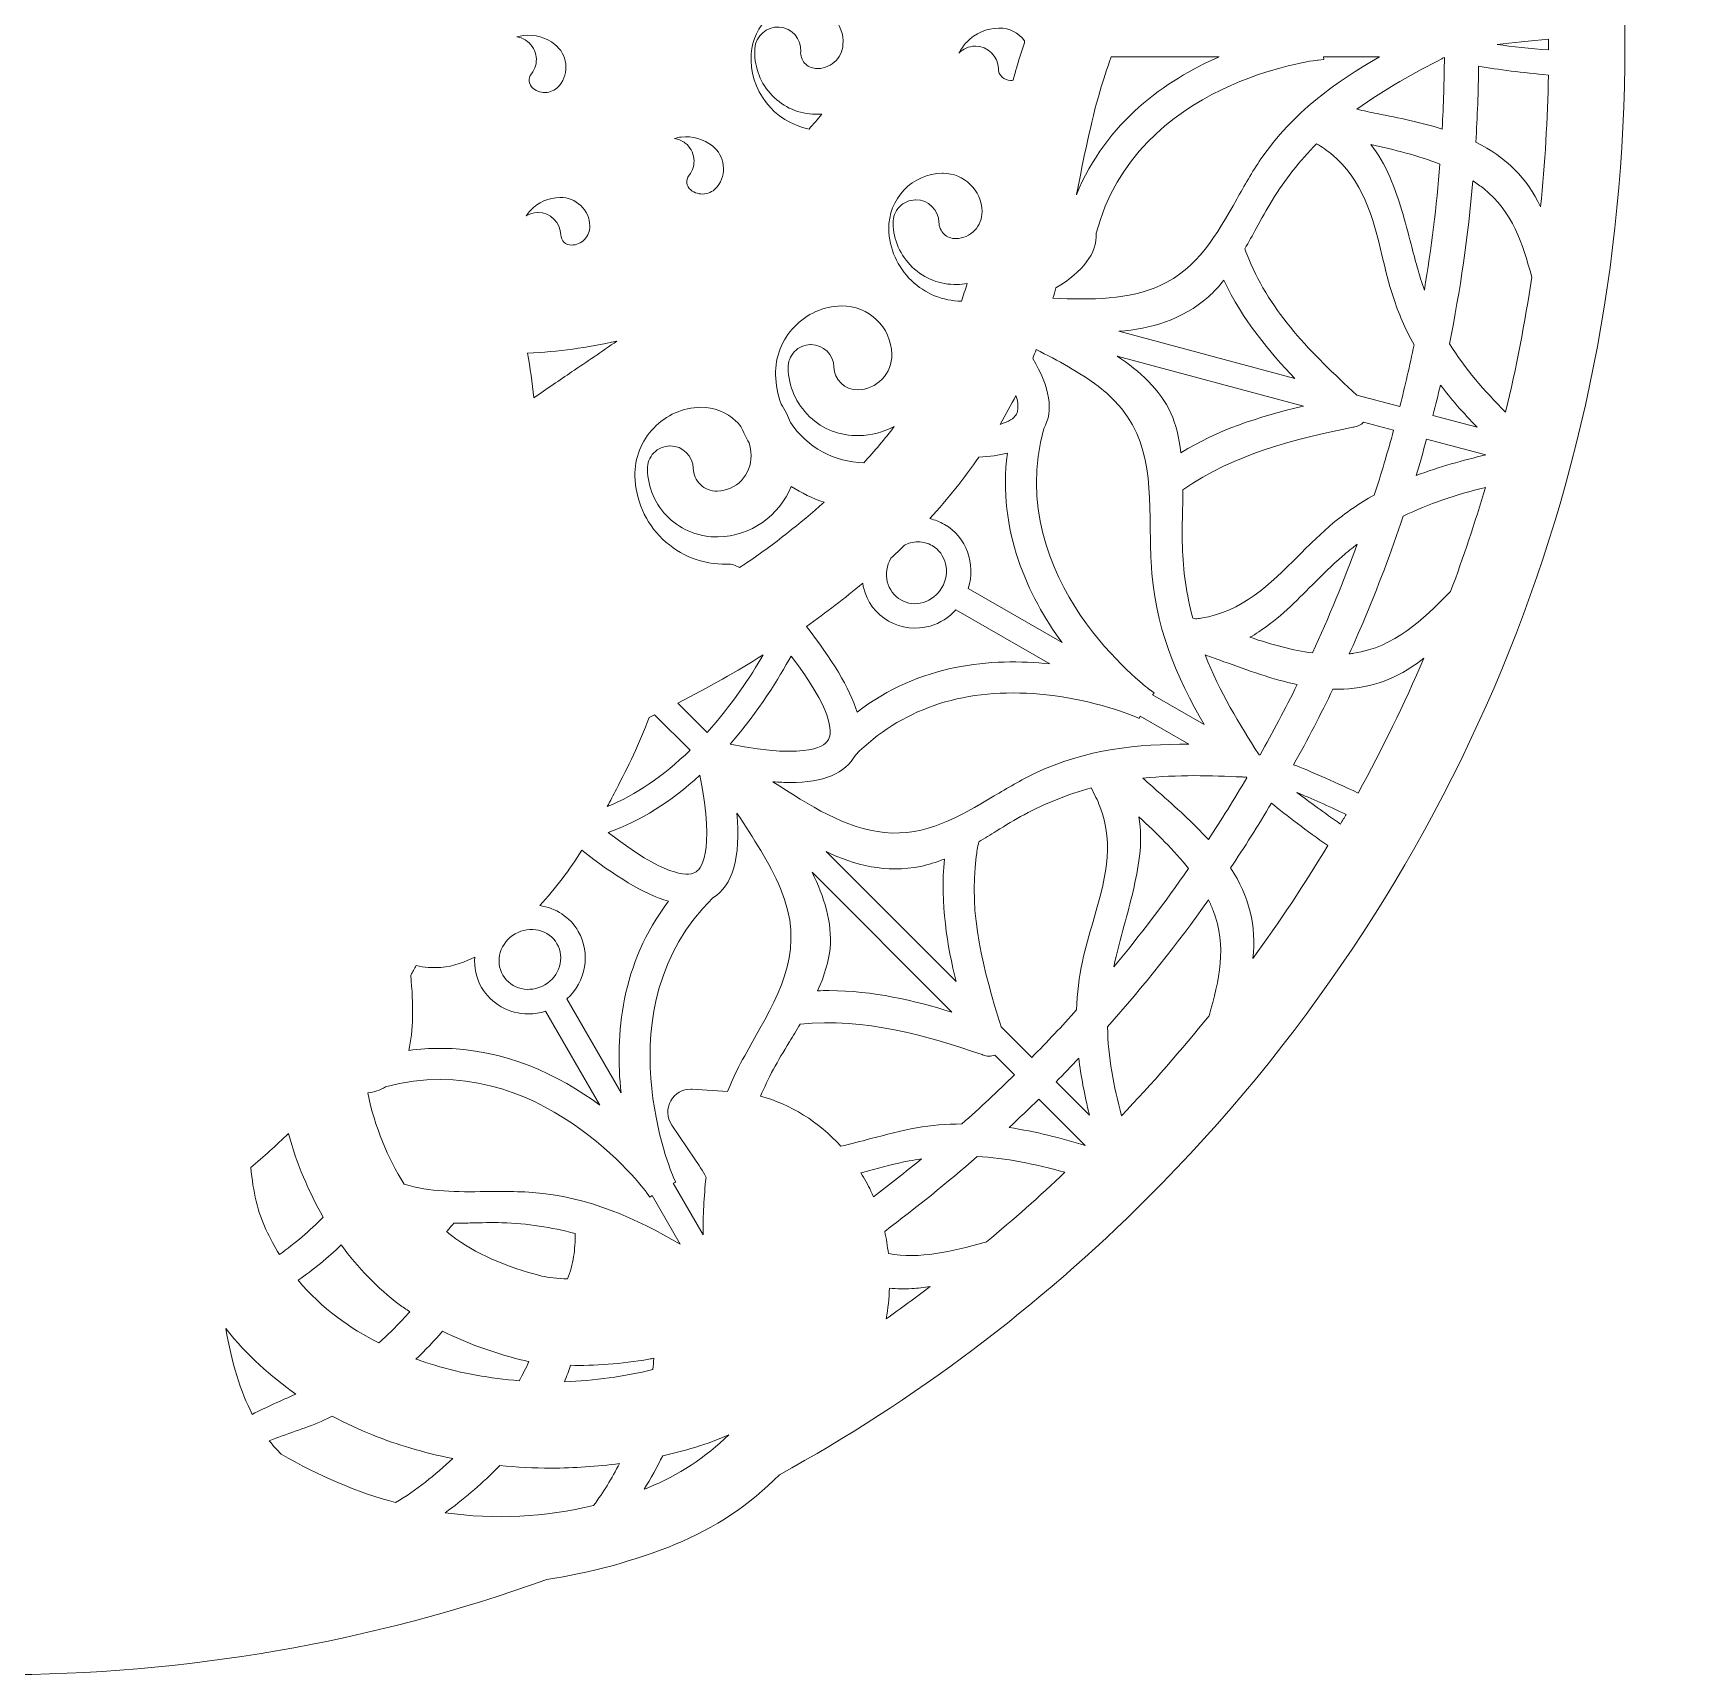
# Model space of a CAD drawing. Header units: millimetres. Extents: x 19 to 1318, y -340 to -7.
# Drawn here: x 1172.5 to 1317.9, y -339.6 to -196.4 of the extents above; entities that cross this region are included whole.
import ezdxf

# ---------------------------------------------------------------- set-up
doc = ezdxf.new("R2010")
doc.units = ezdxf.units.MM
doc.header["$MEASUREMENT"] = 0
doc.layers.add('Layer 1', color=7, linetype='Continuous')

msp = doc.modelspace()

# ---------------------------------------------------------------- linework, layer by layer
at = {"layer": 'Layer 1', "lineweight": 0}
for points, knots in [([(1299.03, -114.94), (1298.65, -114.82), (1298.27, -114.71), (1297.9, -114.6), (1298.4, -114.18), (1298.88, -113.72), (1299.32, -113.23), (1303.83, -108.23), (1303.83, -100.93), (1303.45, -98.53), (1301.95, -89.14), (1297.19, -81.71), (1289.31, -76.44), (1281.82, -71.45), (1273.01, -69.49), (1266.93, -68.71), (1260.98, -67.96), (1253.1, -67.22), (1244.71, -68.08), (1245.27, -66.35), (1246.21, -64.66), (1247.12, -63.01), (1247.7, -61.96), (1248.31, -60.86), (1248.84, -59.73), (1250.38, -56.41), (1251.39, -52.96), (1251.84, -49.47), (1252.86, -41.58), (1250.69, -34.34), (1245.88, -29.59), (1241.45, -25.22), (1234.81, -22.91), (1228.55, -23.59), (1225.95, -23.87), (1219.47, -25.59), (1215.44, -35.51), (1215.44, -35.51), (1214.94, -36.76), (1214.94, -36.76), (1214.94, -36.76), (1214.87, -37.01), (1214.87, -37.01), (1211.16, -33.66), (1206.98, -31.31), (1202.75, -30.22), (1197.54, -28.87), (1183.69, -25.28), (1174.92, -37.03), (1172.57, -40.17), (1171.67, -45.29), (1172.87, -48.7), (1173.58, -50.72), (1174.94, -52.1), (1176.79, -52.68), (1176.79, -52.68), (1177.44, -52.86), (1177.44, -52.86), (1177.44, -52.86), (1179.79, -53.49), (1179.79, -53.49), (1179.79, -53.49), (1179.25, -50.71), (1179.25, -50.71), (1178.94, -49.12), (1179.47, -47.44), (1180.74, -45.99), (1182.31, -44.18), (1184.67, -43.12), (1186.91, -43.22), (1191.01, -43.4), (1195, -46.51), (1197.07, -51.14), (1197.99, -53.2), (1198.61, -55.59), (1198.94, -58.43), (1189.26, -56.38), (1179.29, -55.35), (1169.31, -55.35), (1131.35, -55.35), (1095.66, -70.13), (1068.81, -96.98), (1041.97, -123.82), (1027.19, -159.51), (1027.19, -197.48), (1027.19, -235.44), (1041.97, -271.13), (1068.81, -297.98), (1075.92, -305.08), (1084.2, -311.87), (1092.15, -317.09), (1095.3, -321.64), (1100.14, -325.41), (1105.77, -327.71), (1110.1, -329.48), (1114.72, -330.47), (1119.49, -330.65), (1135.4, -336.59), (1152.16, -339.61), (1169.31, -339.61), (1185.81, -339.61), (1201.98, -336.81), (1217.36, -331.3), (1221.08, -330.75), (1225.06, -329.66), (1228.57, -328.23), (1232, -326.83), (1235.05, -324.79), (1237.65, -322.16), (1249.42, -315.69), (1260.24, -307.55), (1269.81, -297.98), (1296.66, -271.13), (1311.44, -235.44), (1311.44, -197.48), (1311.44, -181.71), (1308.9, -166.26), (1303.88, -151.54), (1303.85, -151.42), (1303.82, -151.3), (1303.79, -151.18), (1306.19, -151.53), (1308.54, -151.08), (1310.48, -149.89), (1313.89, -147.8), (1316.27, -143.84), (1316.84, -139.32), (1317.88, -131.02), (1315.64, -120.05), (1299.03, -114.94)], [0, 0, 0, 0, 1, 1, 1, 2, 2, 2, 3, 3, 3, 4, 4, 4, 5, 5, 5, 6, 6, 6, 7, 7, 7, 8, 8, 8, 9, 9, 9, 10, 10, 10, 11, 11, 11, 12, 12, 12, 13, 13, 13, 14, 14, 14, 15, 15, 15, 16, 16, 16, 17, 17, 17, 18, 18, 18, 19, 19, 19, 20, 20, 20, 21, 21, 21, 22, 22, 22, 23, 23, 23, 24, 24, 24, 25, 25, 25, 26, 26, 26, 27, 27, 27, 28, 28, 28, 29, 29, 29, 30, 30, 30, 31, 31, 31, 32, 32, 32, 33, 33, 33, 34, 34, 34, 35, 35, 35, 36, 36, 36, 37, 37, 37, 38, 38, 38, 39, 39, 39, 40, 40, 40, 41, 41, 41, 42, 42, 42, 43, 43, 43, 43]), ([(1236.75, -194.98), (1237.61, -194.23), (1238.68, -193.83), (1239.8, -193.83), (1239.9, -193.83), (1240.01, -193.83), (1240.11, -193.84), (1240.99, -193.89), (1241.8, -194.29), (1242.38, -194.96), (1242.96, -195.62), (1243.25, -196.47), (1243.2, -197.35), (1243.16, -197.95), (1242.89, -198.5), (1242.44, -198.89), (1241.98, -199.29), (1241.41, -199.49), (1240.81, -199.45), (1240.44, -199.42), (1240.1, -199.25), (1239.85, -198.97), (1239.6, -198.69), (1239.48, -198.33), (1239.51, -197.96), (1239.58, -196.86), (1238.74, -195.91), (1237.64, -195.84), (1236.54, -195.76), (1235.59, -196.61), (1235.51, -197.7), (1235.42, -199.14), (1235.89, -200.53), (1236.84, -201.61), (1237.8, -202.7), (1239.11, -203.34), (1240.55, -203.44), (1240.82, -203.45), (1241.09, -203.45), (1241.35, -203.44), (1240.99, -203.88), (1240.61, -204.31), (1240.24, -204.73), (1237.17, -204.12), (1234.98, -201.33), (1235.19, -198.16), (1235.27, -196.93), (1235.82, -195.8), (1236.75, -194.98)], [0, 0, 0, 0, 1, 1, 1, 2, 2, 2, 3, 3, 3, 4, 4, 4, 5, 5, 5, 6, 6, 6, 7, 7, 7, 8, 8, 8, 9, 9, 9, 10, 10, 10, 11, 11, 11, 12, 12, 12, 13, 13, 13, 14, 14, 14, 15, 15, 15, 16, 16, 16, 16]), ([(1258.38, -199.3), (1258.27, -199.66), (1258.17, -200.04), (1258.05, -200.47), (1257.98, -200.48), (1257.91, -200.49), (1257.83, -200.49), (1257.55, -200.49), (1257.29, -200.39), (1257.08, -200.2), (1256.88, -200), (1256.76, -199.74), (1256.76, -199.46), (1256.74, -198.38), (1255.84, -197.5), (1254.76, -197.5), (1254.75, -197.5), (1254.72, -197.5), (1254.72, -197.5), (1254.18, -197.51), (1253.69, -197.73), (1253.32, -198.11), (1253.49, -197.76), (1253.73, -197.43), (1254.01, -197.14), (1254.74, -196.38), (1255.73, -195.94), (1256.79, -195.92), (1256.79, -195.92), (1256.84, -195.92), (1256.84, -195.92), (1257.72, -195.92), (1258.52, -196.33), (1259.04, -197.02), (1259.04, -197.09), (1259.04, -197.15), (1259.03, -197.22), (1258.79, -197.91), (1258.57, -198.61), (1258.38, -199.3)], [0, 0, 0, 0, 1, 1, 1, 2, 2, 2, 3, 3, 3, 4, 4, 4, 5, 5, 5, 6, 6, 6, 7, 7, 7, 8, 8, 8, 9, 9, 9, 10, 10, 10, 11, 11, 11, 12, 12, 12, 13, 13, 13, 13]), ([(1218.46, -200.92), (1218.19, -201.26), (1217.8, -201.48), (1217.37, -201.53), (1216.93, -201.58), (1216.51, -201.46), (1216.16, -201.19), (1215.77, -200.88), (1215.7, -200.3), (1216.01, -199.91), (1216.34, -199.49), (1216.49, -198.97), (1216.43, -198.44), (1216.37, -197.91), (1216.1, -197.43), (1215.68, -197.1), (1215.41, -196.88), (1215.08, -196.74), (1214.74, -196.69), (1214.93, -196.64), (1215.13, -196.6), (1215.33, -196.57), (1216.31, -196.46), (1217.27, -196.73), (1218.05, -197.34), (1218.58, -197.76), (1218.92, -198.37), (1219, -199.04), (1219.07, -199.72), (1218.89, -200.39), (1218.46, -200.92)], [0, 0, 0, 0, 1, 1, 1, 2, 2, 2, 3, 3, 3, 4, 4, 4, 5, 5, 5, 6, 6, 6, 7, 7, 7, 8, 8, 8, 9, 9, 9, 10, 10, 10, 10]), ([(1304.79, -197.48), (1304.79, -197.6), (1304.79, -197.72), (1304.79, -197.83), (1303.15, -197.69), (1301.6, -197.53), (1300.31, -197.36), (1301.6, -197.2), (1303.15, -197.04), (1304.79, -196.89), (1304.79, -197.09), (1304.79, -197.28), (1304.79, -197.48)], [0, 0, 0, 0, 1, 1, 1, 2, 2, 2, 3, 3, 3, 4, 4, 4, 4]), ([(1270.88, -218.39), (1268.18, -219.62), (1264.86, -219.65), (1261.53, -219.49), (1261.61, -219.19), (1261.69, -218.9), (1261.77, -218.6), (1264.2, -217.15), (1265.35, -215.59), (1265.31, -213.82), (1268.78, -200.59), (1284.5, -198.73), (1284.66, -198.71), (1284.66, -198.71), (1285.16, -198.66), (1285.16, -198.66), (1285.16, -198.66), (1285.13, -198.43), (1285.13, -198.43), (1285.13, -198.43), (1290.04, -198.43), (1290.04, -198.43), (1286.22, -200.61), (1282.46, -203.28), (1279.68, -207.34), (1278.91, -208.47), (1278.23, -209.68), (1277.57, -210.85), (1275.82, -213.96), (1274.17, -216.9), (1270.88, -218.39)], [0, 0, 0, 0, 1, 1, 1, 2, 2, 2, 3, 3, 3, 4, 4, 4, 5, 5, 5, 6, 6, 6, 7, 7, 7, 8, 8, 8, 9, 9, 9, 10, 10, 10, 10]), ([(1263.61, -210.3), (1264.2, -207.33), (1264.81, -204.25), (1265.64, -201.37), (1265.89, -200.5), (1266.22, -199.5), (1266.62, -198.43), (1266.62, -198.43), (1276.02, -198.43), (1276.02, -198.43), (1271.36, -200.48), (1266.18, -204.11), (1263.57, -210.47), (1263.58, -210.41), (1263.59, -210.36), (1263.61, -210.3)], [0, 0, 0, 0, 1, 1, 1, 2, 2, 2, 3, 3, 3, 4, 4, 4, 5, 5, 5, 5]), ([(1295.46, -198.6), (1295.48, -198.59), (1295.5, -198.57), (1295.52, -198.56), (1295.58, -198.54), (1295.63, -198.51), (1295.69, -198.48), (1295.68, -200.51), (1295.61, -202.6), (1295.49, -204.73), (1293.67, -204.16), (1291.72, -203.76), (1289.82, -203.38), (1289.24, -203.26), (1288.64, -203.14), (1288.05, -203.01), (1290.47, -201.24), (1293.13, -199.8), (1295.46, -198.6)], [0, 0, 0, 0, 1, 1, 1, 2, 2, 2, 3, 3, 3, 4, 4, 4, 5, 5, 5, 6, 6, 6, 6]), ([(1304.08, -211.51), (1302.92, -209.03), (1301.06, -207.18), (1298.43, -205.88), (1298.57, -203.67), (1298.65, -201.44), (1298.68, -199.24), (1300.36, -199.56), (1302.52, -199.81), (1304.77, -200.02), (1304.7, -203.88), (1304.47, -207.71), (1304.08, -211.51)], [0, 0, 0, 0, 1, 1, 1, 2, 2, 2, 3, 3, 3, 4, 4, 4, 4]), ([(1230.19, -207.3), (1230.12, -206.77), (1229.86, -206.29), (1229.44, -205.96), (1229.16, -205.74), (1228.84, -205.6), (1228.49, -205.55), (1228.69, -205.5), (1228.89, -205.46), (1229.09, -205.43), (1230.06, -205.32), (1231.03, -205.59), (1231.8, -206.2), (1232.9, -207.07), (1233.09, -208.68), (1232.22, -209.78), (1231.95, -210.12), (1231.56, -210.34), (1231.12, -210.39), (1230.69, -210.44), (1230.26, -210.32), (1229.92, -210.05), (1229.52, -209.74), (1229.46, -209.16), (1229.77, -208.77), (1230.1, -208.35), (1230.25, -207.83), (1230.19, -207.3)], [0, 0, 0, 0, 1, 1, 1, 2, 2, 2, 3, 3, 3, 4, 4, 4, 5, 5, 5, 6, 6, 6, 7, 7, 7, 8, 8, 8, 9, 9, 9, 9]), ([(1288.04, -227.94), (1284.03, -224.25), (1280.55, -220.8), (1278.61, -216.06), (1278.5, -215.8), (1278.4, -215.53), (1278.27, -215.19), (1278.62, -214.59), (1278.95, -213.99), (1279.27, -213.4), (1279.73, -212.54), (1280.18, -211.73), (1280.65, -210.96), (1281.79, -209.12), (1283.06, -207.5), (1284.54, -206.01), (1284.99, -206.29), (1285.4, -206.57), (1285.77, -206.87), (1288.64, -209.18), (1289.43, -212.42), (1290.27, -215.85), (1290.55, -216.99), (1290.83, -218.18), (1291.21, -219.34), (1291.67, -220.79), (1292.27, -222.18), (1293.04, -223.57), (1292.67, -225.36), (1292.25, -227.17), (1291.8, -228.95), (1291.8, -228.95), (1288.04, -227.94), (1288.04, -227.94)], [0, 0, 0, 0, 1, 1, 1, 2, 2, 2, 3, 3, 3, 4, 4, 4, 5, 5, 5, 6, 6, 6, 7, 7, 7, 8, 8, 8, 9, 9, 9, 10, 10, 10, 11, 11, 11, 11]), ([(1292.78, -214.77), (1292.27, -212.83), (1291.74, -210.82), (1290.94, -208.91), (1290.49, -207.85), (1289.93, -206.91), (1289.26, -206.07), (1291.32, -206.54), (1293.4, -207.05), (1295.3, -207.8), (1295.01, -211.45), (1294.55, -215.14), (1293.94, -218.79), (1293.49, -217.46), (1293.13, -216.1), (1292.78, -214.77)], [0, 0, 0, 0, 1, 1, 1, 2, 2, 2, 3, 3, 3, 4, 4, 4, 5, 5, 5, 5]), ([(1249.25, -216.77), (1250.31, -217.79), (1251.7, -218.34), (1253.14, -218.29), (1253.44, -218.29), (1253.74, -218.26), (1254.03, -218.21), (1253.87, -218.75), (1253.71, -219.26), (1253.55, -219.75), (1251.91, -219.73), (1250.37, -219.1), (1249.19, -217.96), (1247.94, -216.77), (1247.24, -215.16), (1247.2, -213.44), (1247.18, -212.17), (1247.65, -210.97), (1248.53, -210.05), (1249.41, -209.13), (1250.59, -208.61), (1251.86, -208.59), (1251.88, -208.59), (1251.9, -208.59), (1251.93, -208.59), (1253.77, -208.59), (1255.3, -210.07), (1255.34, -211.92), (1255.35, -212.54), (1255.12, -213.13), (1254.69, -213.58), (1254.26, -214.03), (1253.68, -214.28), (1253.07, -214.29), (1252.65, -214.3), (1252.3, -214.16), (1252.02, -213.89), (1251.74, -213.62), (1251.58, -213.25), (1251.57, -212.86), (1251.55, -211.78), (1250.65, -210.91), (1249.57, -210.91), (1249.56, -210.91), (1249.54, -210.91), (1249.53, -210.91), (1249, -210.92), (1248.5, -211.14), (1248.13, -211.52), (1247.76, -211.91), (1247.56, -212.41), (1247.57, -212.95), (1247.6, -214.4), (1248.2, -215.76), (1249.25, -216.77)], [0, 0, 0, 0, 1, 1, 1, 2, 2, 2, 3, 3, 3, 4, 4, 4, 5, 5, 5, 6, 6, 6, 7, 7, 7, 8, 8, 8, 9, 9, 9, 10, 10, 10, 11, 11, 11, 12, 12, 12, 13, 13, 13, 14, 14, 14, 15, 15, 15, 16, 16, 16, 17, 17, 17, 18, 18, 18, 18]), ([(1301.03, -229.43), (1299.18, -227.58), (1297.48, -225.65), (1296.13, -223.46), (1297.07, -218.83), (1297.76, -214.05), (1298.18, -209.26), (1298.52, -209.48), (1298.83, -209.7), (1299.12, -209.93), (1301.64, -211.96), (1302.55, -214.71), (1303.31, -217.67), (1302.72, -221.64), (1301.96, -225.56), (1301.03, -229.43)], [0, 0, 0, 0, 1, 1, 1, 2, 2, 2, 3, 3, 3, 4, 4, 4, 5, 5, 5, 5]), ([(1220.32, -211.41), (1220.81, -211.88), (1221.09, -212.51), (1221.11, -213.19), (1221.12, -213.63), (1220.95, -214.04), (1220.65, -214.36), (1220.35, -214.68), (1219.94, -214.85), (1219.49, -214.86), (1219.26, -214.87), (1219.03, -214.78), (1218.85, -214.61), (1218.68, -214.44), (1218.58, -214.22), (1218.57, -213.97), (1218.55, -212.89), (1217.66, -212.01), (1216.57, -212.01), (1216.57, -212.01), (1216.54, -212.01), (1216.53, -212.01), (1216.18, -212.02), (1215.84, -212.12), (1215.54, -212.3), (1215.66, -212.14), (1215.78, -211.98), (1215.93, -211.83), (1216.61, -211.12), (1217.52, -210.72), (1218.5, -210.7), (1219.2, -210.7), (1219.83, -210.94), (1220.32, -211.41)], [0, 0, 0, 0, 1, 1, 1, 2, 2, 2, 3, 3, 3, 4, 4, 4, 5, 5, 5, 6, 6, 6, 7, 7, 7, 8, 8, 8, 9, 9, 9, 10, 10, 10, 11, 11, 11, 11]), ([(1267.29, -222.38), (1270.02, -222.17), (1272.79, -221.41), (1275.1, -219.36), (1275.56, -218.95), (1276, -218.48), (1276.44, -217.93), (1278.08, -221.39), (1280.46, -224.24), (1282.64, -226.49), (1282.64, -226.49), (1267.29, -222.38), (1267.29, -222.38)], [0, 0, 0, 0, 1, 1, 1, 2, 2, 2, 3, 3, 3, 4, 4, 4, 4]), ([(1247.46, -224.38), (1247.48, -225.19), (1247.18, -225.96), (1246.62, -226.55), (1246.05, -227.14), (1245.3, -227.47), (1244.49, -227.49), (1243.36, -227.5), (1242.43, -226.61), (1242.41, -225.5), (1242.39, -224.42), (1241.49, -223.54), (1240.41, -223.54), (1240.4, -223.54), (1240.38, -223.54), (1240.37, -223.54), (1239.84, -223.55), (1239.34, -223.77), (1238.97, -224.15), (1238.6, -224.54), (1238.4, -225.04), (1238.41, -225.58), (1238.45, -227.2), (1239.11, -228.71), (1240.29, -229.83), (1241.45, -230.94), (1242.97, -231.52), (1244.57, -231.48), (1245.67, -231.46), (1246.73, -231.19), (1247.68, -230.69), (1246.86, -231.76), (1245.97, -232.82), (1245.03, -233.85), (1242.45, -233.81), (1240.08, -232.51), (1238.63, -230.35), (1238.41, -229.77), (1238.14, -229.23), (1237.81, -228.73), (1237.5, -227.91), (1237.34, -227.05), (1237.32, -226.17), (1237.29, -224.6), (1237.87, -223.11), (1238.96, -221.98), (1240.04, -220.85), (1241.5, -220.2), (1243.07, -220.17), (1245.44, -220.14), (1247.41, -222.02), (1247.46, -224.38)], [0, 0, 0, 0, 1, 1, 1, 2, 2, 2, 3, 3, 3, 4, 4, 4, 5, 5, 5, 6, 6, 6, 7, 7, 7, 8, 8, 8, 9, 9, 9, 10, 10, 10, 11, 11, 11, 12, 12, 12, 13, 13, 13, 14, 14, 14, 15, 15, 15, 16, 16, 16, 17, 17, 17, 17]), ([(1215.68, -224.29), (1218.33, -224.17), (1220.93, -223.81), (1223.47, -223.23), (1222.15, -224.15), (1220.83, -225.05), (1219.52, -225.93), (1218.46, -226.64), (1217.35, -227.4), (1216.22, -228.19), (1216.08, -226.86), (1215.89, -225.56), (1215.68, -224.29)], [0, 0, 0, 0, 1, 1, 1, 2, 2, 2, 3, 3, 3, 4, 4, 4, 4]), ([(1269.95, -253.63), (1269.82, -253.54), (1257.13, -244.08), (1260.74, -230.87), (1261.59, -229.3), (1261.28, -227.31), (1259.76, -224.74), (1259.86, -224.48), (1259.97, -224.22), (1260.06, -223.97), (1261.96, -224.93), (1263.85, -225.95), (1265.47, -227.17), (1269.9, -230.53), (1269.96, -234.71), (1270.02, -239.55), (1270.03, -240.5), (1270.04, -241.48), (1270.09, -242.48), (1270.34, -248.07), (1272.36, -252.63), (1274.71, -256.7), (1274.71, -256.7), (1270.22, -254.11), (1270.22, -254.11), (1270.22, -254.11), (1270.35, -253.93), (1270.35, -253.93), (1270.35, -253.93), (1269.95, -253.63), (1269.95, -253.63)], [0, 0, 0, 0, 1, 1, 1, 2, 2, 2, 3, 3, 3, 4, 4, 4, 5, 5, 5, 6, 6, 6, 7, 7, 7, 8, 8, 8, 9, 9, 9, 10, 10, 10, 10]), ([(1271.82, -229.52), (1271.82, -229.52), (1271.82, -229.52), (1271.82, -229.52), (1270.88, -227.47), (1269.09, -225.85), (1267.14, -224.56), (1267.14, -224.56), (1283.4, -228.91), (1283.4, -228.91), (1279.35, -229.86), (1275.88, -231.01), (1272.7, -232.98), (1272.54, -231.62), (1272.25, -230.48), (1271.82, -229.52)], [0, 0, 0, 0, 1, 1, 1, 2, 2, 2, 3, 3, 3, 4, 4, 4, 5, 5, 5, 5]), ([(1258.29, -229.69), (1258.11, -229.96), (1257.71, -230.27), (1256.91, -230.5), (1257.4, -229.66), (1257.86, -228.82), (1258.29, -227.97), (1258.62, -229), (1258.43, -229.49), (1258.29, -229.69)], [0, 0, 0, 0, 1, 1, 1, 2, 2, 2, 3, 3, 3, 3]), ([(1295.34, -227.07), (1296.25, -228.26), (1297.3, -229.46), (1298.55, -230.76), (1298.55, -230.76), (1294.69, -229.72), (1294.69, -229.72), (1294.92, -228.83), (1295.13, -227.94), (1295.34, -227.07)], [0, 0, 0, 0, 1, 1, 1, 2, 2, 2, 3, 3, 3, 3]), ([(1225.04, -235.01), (1225.01, -233.44), (1225.59, -231.95), (1226.68, -230.82), (1227.77, -229.69), (1229.23, -229.04), (1230.79, -229.01), (1231.95, -229.01), (1233.04, -229.42), (1233.86, -230.21), (1234.01, -230.35), (1234.15, -230.5), (1234.28, -230.68), (1234.5, -231.17), (1234.74, -231.65), (1235.01, -232.1), (1235.12, -232.47), (1235.18, -232.84), (1235.18, -233.22), (1235.22, -234.9), (1233.88, -236.29), (1232.22, -236.32), (1231.66, -236.35), (1231.14, -236.13), (1230.76, -235.76), (1230.37, -235.38), (1230.15, -234.88), (1230.13, -234.33), (1230.11, -233.25), (1229.21, -232.38), (1228.13, -232.38), (1228.13, -232.38), (1228.1, -232.38), (1228.09, -232.38), (1227.56, -232.39), (1227.06, -232.61), (1226.69, -232.99), (1226.32, -233.38), (1226.12, -233.88), (1226.13, -234.42), (1226.17, -236.03), (1226.83, -237.53), (1227.99, -238.65), (1229.15, -239.76), (1230.68, -240.35), (1232.29, -240.32), (1235.16, -240.26), (1237.65, -238.48), (1238.68, -235.91), (1239.57, -236.5), (1240.54, -236.96), (1241.55, -237.29), (1239.48, -239.16), (1237.21, -240.94), (1234.78, -242.59), (1234.58, -242.73), (1234.37, -242.86), (1234.17, -243), (1233.85, -242.8), (1233.48, -242.69), (1233.09, -242.69), (1233.08, -242.69), (1233.05, -242.69), (1233.04, -242.69), (1230.96, -242.74), (1228.98, -241.97), (1227.46, -240.51), (1225.94, -239.06), (1225.09, -237.1), (1225.04, -235.01)], [0, 0, 0, 0, 1, 1, 1, 2, 2, 2, 3, 3, 3, 4, 4, 4, 5, 5, 5, 6, 6, 6, 7, 7, 7, 8, 8, 8, 9, 9, 9, 10, 10, 10, 11, 11, 11, 12, 12, 12, 13, 13, 13, 14, 14, 14, 15, 15, 15, 16, 16, 16, 17, 17, 17, 18, 18, 18, 19, 19, 19, 20, 20, 20, 21, 21, 21, 22, 22, 22, 23, 23, 23, 23]), ([(1285.93, -239.16), (1284.88, -240.04), (1283.9, -241.02), (1282.95, -241.97), (1280.42, -244.49), (1278.03, -246.87), (1274.43, -247.41), (1274.28, -247.44), (1274.12, -247.46), (1273.97, -247.47), (1273.89, -247.45), (1273.81, -247.42), (1273.73, -247.4), (1273.18, -245.34), (1272.88, -243.29), (1272.82, -241.13), (1272.79, -240.28), (1272.81, -239.35), (1272.83, -238.36), (1272.85, -237.66), (1272.86, -236.94), (1272.86, -236.22), (1277.46, -233.02), (1282.71, -231.77), (1287.7, -230.76), (1287.73, -230.76), (1287.75, -230.75), (1287.76, -230.75), (1288.09, -230.71), (1288.4, -230.55), (1288.63, -230.31), (1288.63, -230.31), (1291.26, -231.02), (1291.26, -231.02), (1290.73, -232.94), (1290.17, -234.84), (1289.57, -236.67), (1288.24, -237.41), (1287.05, -238.22), (1285.93, -239.16)], [0, 0, 0, 0, 1, 1, 1, 2, 2, 2, 3, 3, 3, 4, 4, 4, 5, 5, 5, 6, 6, 6, 7, 7, 7, 8, 8, 8, 9, 9, 9, 10, 10, 10, 11, 11, 11, 12, 12, 12, 13, 13, 13, 13]), ([(1293.22, -234.97), (1293.53, -233.97), (1293.83, -232.91), (1294.14, -231.79), (1294.14, -231.79), (1299.3, -233.17), (1299.3, -233.17), (1297.35, -233.63), (1295.25, -234.2), (1293.22, -234.97)], [0, 0, 0, 0, 1, 1, 1, 2, 2, 2, 3, 3, 3, 3]), ([(1254.13, -244.82), (1254.82, -242.68), (1253.97, -240.33), (1252.05, -239.23), (1251.65, -239), (1251.22, -238.83), (1250.78, -238.73), (1252.36, -236.99), (1253.79, -235.19), (1255.07, -233.35), (1256, -233.31), (1256.83, -233.19), (1257.55, -233.02), (1256.67, -239.78), (1259.34, -245.47), (1262.32, -249.55), (1262.32, -249.55), (1254.13, -244.82), (1254.13, -244.82)], [0, 0, 0, 0, 1, 1, 1, 2, 2, 2, 3, 3, 3, 4, 4, 4, 5, 5, 5, 6, 6, 6, 6]), ([(1296.23, -245.1), (1293.72, -247.59), (1291.35, -249.94), (1287.78, -250.47), (1287.66, -250.49), (1287.53, -250.51), (1287.39, -250.52), (1287.84, -249.52), (1288.23, -248.64), (1288.59, -247.78), (1289.86, -244.79), (1291.04, -241.67), (1292.09, -238.52), (1294.32, -237.43), (1296.67, -236.66), (1299.27, -236), (1298.36, -239.07), (1297.35, -242.1), (1296.23, -245.1)], [0, 0, 0, 0, 1, 1, 1, 2, 2, 2, 3, 3, 3, 4, 4, 4, 5, 5, 5, 6, 6, 6, 6]), ([(1249.75, -240.75), (1250.18, -240.75), (1250.61, -240.87), (1250.98, -241.08), (1251.57, -241.42), (1251.99, -241.99), (1252.15, -242.68), (1252.32, -243.37), (1252.21, -244.1), (1251.84, -244.74), (1251.84, -244.74), (1251.84, -244.74), (1251.84, -244.74), (1251.48, -245.38), (1250.89, -245.84), (1250.2, -246.04), (1249.53, -246.24), (1248.83, -246.16), (1248.25, -245.82), (1247.66, -245.48), (1247.24, -244.92), (1247.07, -244.23), (1246.9, -243.55), (1247.01, -242.83), (1247.37, -242.19), (1247.78, -241.81), (1248.18, -241.42), (1248.57, -241.03), (1248.73, -240.95), (1248.9, -240.89), (1249.08, -240.84), (1249.3, -240.78), (1249.53, -240.75), (1249.75, -240.75)], [0, 0, 0, 0, 1, 1, 1, 2, 2, 2, 3, 3, 3, 4, 4, 4, 5, 5, 5, 6, 6, 6, 7, 7, 7, 8, 8, 8, 9, 9, 9, 10, 10, 10, 11, 11, 11, 11]), ([(1278.71, -249.08), (1278.98, -248.94), (1279.24, -248.78), (1279.49, -248.61), (1281.26, -247.44), (1282.74, -245.95), (1284.17, -244.51), (1285.02, -243.66), (1285.89, -242.78), (1286.81, -241.99), (1287.22, -241.63), (1287.65, -241.29), (1288.09, -240.95), (1286.92, -244.16), (1285.6, -247.35), (1284.17, -250.45), (1282.45, -250.22), (1280.7, -249.74), (1278.71, -249.08)], [0, 0, 0, 0, 1, 1, 1, 2, 2, 2, 3, 3, 3, 4, 4, 4, 5, 5, 5, 6, 6, 6, 6]), ([(1244.92, -244.36), (1244.94, -244.49), (1244.96, -244.62), (1244.99, -244.75), (1245.3, -246), (1246.08, -247.04), (1247.18, -247.67), (1248.27, -248.3), (1249.6, -248.45), (1250.8, -248.1), (1251.68, -247.84), (1252.45, -247.36), (1253.06, -246.68), (1253.06, -246.68), (1261.26, -251.41), (1261.26, -251.41), (1256.19, -250.86), (1249.87, -251.4), (1244.43, -255.62), (1243.8, -253.51), (1242.21, -250.94), (1240.01, -248.14), (1241.73, -246.93), (1243.37, -245.67), (1244.92, -244.36)], [0, 0, 0, 0, 1, 1, 1, 2, 2, 2, 3, 3, 3, 4, 4, 4, 5, 5, 5, 6, 6, 6, 7, 7, 7, 8, 8, 8, 8]), ([(1228.78, -254.83), (1231.5, -253.43), (1233.95, -252.05), (1236.24, -250.62), (1235.16, -252.46), (1233.5, -254.99), (1231.34, -257.4), (1231.34, -257.4), (1228.78, -254.83), (1228.78, -254.83)], [0, 0, 0, 0, 1, 1, 1, 2, 2, 2, 3, 3, 3, 3]), ([(1238.67, -250.72), (1242.27, -255.42), (1242.28, -257.29), (1241.94, -258), (1241.73, -258.46), (1240.46, -259.81), (1233.34, -258.42), (1235.85, -255.54), (1237.65, -252.59), (1238.67, -250.72)], [0, 0, 0, 0, 1, 1, 1, 2, 2, 2, 3, 3, 3, 3]), ([(1274.8, -250.62), (1275.35, -250.81), (1275.9, -251.01), (1276.45, -251.21), (1278.55, -251.97), (1280.71, -252.76), (1282.84, -253.21), (1281.8, -255.33), (1280.72, -257.38), (1279.61, -259.33), (1279.58, -259.33), (1279.54, -259.33), (1279.5, -259.33), (1279.49, -259.3), (1279.47, -259.27), (1279.46, -259.25), (1277.86, -256.76), (1276.07, -253.82), (1274.8, -250.62)], [0, 0, 0, 0, 1, 1, 1, 2, 2, 2, 3, 3, 3, 4, 4, 4, 5, 5, 5, 6, 6, 6, 6]), ([(1288.16, -262.67), (1285.79, -261.56), (1283.94, -260.74), (1282.53, -260.2), (1283.76, -258), (1284.91, -255.78), (1285.96, -253.61), (1288.51, -253.68), (1290.76, -253.04), (1292.84, -251.67), (1293.21, -251.43), (1293.56, -251.17), (1293.9, -250.9), (1292.18, -254.91), (1290.26, -258.84), (1288.16, -262.67)], [0, 0, 0, 0, 1, 1, 1, 2, 2, 2, 3, 3, 3, 4, 4, 4, 5, 5, 5, 5]), ([(1246.83, -266.12), (1243.49, -265.79), (1240.24, -263.76), (1237.09, -261.69), (1237.62, -261.73), (1238.12, -261.75), (1238.58, -261.75), (1241.53, -261.75), (1243.4, -260.97), (1244.28, -259.37), (1248.23, -255.39), (1253.46, -253.58), (1259.81, -254), (1264.54, -254.31), (1268.2, -255.8), (1268.61, -255.97), (1268.61, -255.97), (1269.06, -256.16), (1269.06, -256.16), (1269.06, -256.16), (1269.15, -255.96), (1269.15, -255.96), (1269.15, -255.96), (1273.39, -258.41), (1273.39, -258.41), (1269, -258.39), (1264.4, -258.82), (1259.97, -260.95), (1259.97, -260.95), (1259.97, -260.95), (1259.97, -260.95), (1258.73, -261.54), (1257.54, -262.25), (1256.39, -262.93), (1253.32, -264.75), (1250.42, -266.47), (1246.83, -266.12)], [0, 0, 0, 0, 1, 1, 1, 2, 2, 2, 3, 3, 3, 4, 4, 4, 5, 5, 5, 6, 6, 6, 7, 7, 7, 8, 8, 8, 9, 9, 9, 10, 10, 10, 11, 11, 11, 12, 12, 12, 12]), ([(1223.42, -262.34), (1224.42, -260.42), (1225.45, -258.34), (1226.28, -256.09), (1226.44, -256.01), (1226.6, -255.93), (1226.76, -255.85), (1226.76, -255.85), (1229.85, -258.94), (1229.85, -258.94), (1227.53, -261.2), (1225.11, -262.85), (1222.62, -263.86), (1222.9, -263.35), (1223.16, -262.84), (1223.42, -262.34)], [0, 0, 0, 0, 1, 1, 1, 2, 2, 2, 3, 3, 3, 4, 4, 4, 5, 5, 5, 5]), ([(1222.72, -266.12), (1225.5, -265.12), (1228.18, -263.45), (1230.72, -261.12), (1232.07, -268.13), (1230.74, -269.39), (1230.28, -269.61), (1229.55, -269.95), (1227.61, -269.92), (1222.72, -266.12)], [0, 0, 0, 0, 1, 1, 1, 2, 2, 2, 3, 3, 3, 3]), ([(1270.74, -262.59), (1270.29, -262.19), (1269.83, -261.79), (1269.38, -261.38), (1272.37, -261.06), (1275.39, -261.14), (1278.01, -261.27), (1278.03, -261.27), (1278.06, -261.27), (1278.08, -261.27), (1278.18, -261.28), (1278.29, -261.28), (1278.39, -261.27), (1278.41, -261.3), (1278.43, -261.32), (1278.44, -261.35), (1277.34, -263.22), (1276.22, -265.02), (1275.09, -266.73), (1273.77, -265.28), (1272.23, -263.91), (1270.74, -262.59)], [0, 0, 0, 0, 1, 1, 1, 2, 2, 2, 3, 3, 3, 4, 4, 4, 5, 5, 5, 6, 6, 6, 7, 7, 7, 7]), ([(1265.03, -273.87), (1264.7, -275), (1264.36, -276.17), (1264.1, -277.37), (1263.8, -278.73), (1263.63, -280.16), (1263.58, -281.6), (1262.32, -283.01), (1261.01, -284.4), (1259.68, -285.74), (1259.68, -285.74), (1257, -283.06), (1257, -283.06), (1255.46, -278.13), (1254.15, -273.28), (1254.83, -268.22), (1254.88, -267.83), (1254.95, -267.41), (1255.05, -266.92), (1255.57, -266.61), (1256.08, -266.3), (1256.58, -265.99), (1257.42, -265.48), (1258.2, -265), (1259, -264.57), (1260.91, -263.55), (1262.82, -262.78), (1264.85, -262.23), (1265.16, -262.78), (1265.42, -263.32), (1265.62, -263.85), (1266.96, -267.28), (1266.02, -270.48), (1265.03, -273.87)], [0, 0, 0, 0, 1, 1, 1, 2, 2, 2, 3, 3, 3, 4, 4, 4, 5, 5, 5, 6, 6, 6, 7, 7, 7, 8, 8, 8, 9, 9, 9, 10, 10, 10, 11, 11, 11, 11]), ([(1286.62, -265.38), (1285.22, -264.4), (1283.9, -263.44), (1282.82, -262.62), (1284.07, -263.15), (1285.56, -263.81), (1287.11, -264.54), (1286.95, -264.82), (1286.79, -265.1), (1286.62, -265.38)], [0, 0, 0, 0, 1, 1, 1, 2, 2, 2, 3, 3, 3, 3]), ([(1234.09, -286.59), (1233.73, -287.3), (1233.41, -288), (1233.12, -288.71), (1233.12, -288.71), (1230.03, -288.52), (1230.03, -288.52), (1229.99, -288.52), (1229.95, -288.51), (1229.91, -288.51), (1229.2, -288.51), (1228.53, -288.9), (1228.17, -289.52), (1227.8, -290.18), (1227.83, -291.01), (1228.25, -291.64), (1228.25, -291.64), (1230.27, -294.61), (1230.27, -294.61), (1230.61, -295.1), (1230.95, -295.65), (1231.25, -296.21), (1231.06, -297.9), (1230.99, -299.57), (1230.99, -301.21), (1230.99, -301.21), (1228.39, -296.72), (1228.39, -296.72), (1228.39, -296.72), (1228.6, -296.63), (1228.6, -296.63), (1228.6, -296.63), (1228.39, -296.18), (1228.39, -296.18), (1228.33, -296.03), (1222.08, -281.44), (1231.83, -271.83), (1233.59, -270.73), (1234.28, -268.35), (1233.93, -264.42), (1233.94, -264.43), (1233.94, -264.44), (1233.95, -264.44), (1235.35, -266.57), (1236.8, -268.77), (1237.75, -271.01), (1239.91, -276.14), (1237.87, -279.79), (1235.5, -284.01), (1235.04, -284.84), (1234.56, -285.7), (1234.09, -286.59)], [0, 0, 0, 0, 1, 1, 1, 2, 2, 2, 3, 3, 3, 4, 4, 4, 5, 5, 5, 6, 6, 6, 7, 7, 7, 8, 8, 8, 9, 9, 9, 10, 10, 10, 11, 11, 11, 12, 12, 12, 13, 13, 13, 14, 14, 14, 15, 15, 15, 16, 16, 16, 17, 17, 17, 17]), ([(1278.98, -277.1), (1279.3, -274.29), (1278.66, -271.7), (1277.03, -269.2), (1278.23, -267.42), (1279.43, -265.52), (1280.6, -263.55), (1281.92, -264.67), (1283.67, -265.97), (1285.51, -267.26), (1283.49, -270.62), (1281.31, -273.9), (1278.98, -277.1)], [0, 0, 0, 0, 1, 1, 1, 2, 2, 2, 3, 3, 3, 4, 4, 4, 4]), ([(1267.75, -274.19), (1268.28, -272.26), (1268.82, -270.25), (1269.08, -268.19), (1269.23, -267), (1269.21, -265.86), (1269.02, -264.75), (1270.57, -266.19), (1272.11, -267.67), (1273.36, -269.27), (1271.31, -272.22), (1269.12, -275.09), (1266.83, -277.85), (1267.09, -276.61), (1267.42, -275.39), (1267.75, -274.19)], [0, 0, 0, 0, 1, 1, 1, 2, 2, 2, 3, 3, 3, 4, 4, 4, 5, 5, 5, 5]), ([(1223.83, -288.83), (1223.83, -288.83), (1219.11, -280.64), (1219.11, -280.64), (1220.77, -279.12), (1221.2, -276.67), (1220.1, -274.75), (1220.1, -274.75), (1220.1, -274.75), (1220.1, -274.75), (1219.38, -273.49), (1218.12, -272.7), (1216.73, -272.49), (1218.13, -270.99), (1219.34, -269.35), (1220.41, -267.67), (1223.24, -269.89), (1225.84, -271.5), (1227.97, -272.12), (1223.83, -277.54), (1223.29, -283.8), (1223.83, -288.83)], [0, 0, 0, 0, 1, 1, 1, 2, 2, 2, 3, 3, 3, 4, 4, 4, 5, 5, 5, 6, 6, 6, 7, 7, 7, 7]), ([(1241.72, -267.78), (1244.2, -268.96), (1246.97, -269.69), (1249.99, -269.07), (1250.65, -268.93), (1251.33, -268.72), (1252.05, -268.43), (1251.68, -272.32), (1252.31, -276.04), (1253.07, -279.13), (1253.07, -279.13), (1241.72, -267.78), (1241.72, -267.78)], [0, 0, 0, 0, 1, 1, 1, 2, 2, 2, 3, 3, 3, 4, 4, 4, 4]), ([(1240.5, -269.59), (1240.5, -269.59), (1252.71, -281.8), (1252.71, -281.8), (1249.44, -280.79), (1245.81, -279.91), (1242, -279.91), (1241.67, -279.91), (1241.33, -279.91), (1240.99, -279.93), (1241.6, -278.56), (1241.96, -277.34), (1242.07, -276.23), (1242.29, -273.98), (1241.54, -271.68), (1240.5, -269.59)], [0, 0, 0, 0, 1, 1, 1, 2, 2, 2, 3, 3, 3, 4, 4, 4, 5, 5, 5, 5]), ([(1275.15, -282.1), (1272.74, -285.1), (1270.19, -288.02), (1267.51, -290.84), (1266.83, -288.27), (1266.33, -285.71), (1266.29, -283.07), (1269.43, -279.54), (1272.39, -275.82), (1275.1, -271.99), (1275.25, -272.3), (1275.39, -272.61), (1275.51, -272.91), (1275.51, -272.91), (1275.51, -272.91), (1275.51, -272.91), (1276.73, -276.06), (1276.04, -279.02), (1275.15, -282.1)], [0, 0, 0, 0, 1, 1, 1, 2, 2, 2, 3, 3, 3, 4, 4, 4, 5, 5, 5, 6, 6, 6, 6]), ([(1217.17, -279.42), (1215.86, -280.17), (1214.22, -279.79), (1213.51, -278.56), (1212.8, -277.32), (1213.28, -275.71), (1214.59, -274.96), (1215.89, -274.21), (1217.54, -274.59), (1218.24, -275.82), (1218.95, -277.05), (1218.47, -278.67), (1217.17, -279.42)], [0, 0, 0, 0, 1, 1, 1, 2, 2, 2, 3, 3, 3, 4, 4, 4, 4]), ([(1205.47, -278.56), (1205.63, -278.28), (1205.8, -278.01), (1205.96, -277.73), (1206.65, -277.89), (1207.36, -277.94), (1208.09, -277.89), (1209.26, -277.79), (1210.24, -277.41), (1211.06, -276.98), (1210.99, -277.88), (1211.18, -278.8), (1211.65, -279.63), (1212.48, -281.06), (1214.05, -281.94), (1215.75, -281.94), (1216.26, -281.94), (1216.76, -281.87), (1217.25, -281.71), (1217.25, -281.71), (1221.98, -289.9), (1221.98, -289.9), (1218.44, -287.3), (1213.68, -284.95), (1208.05, -284.95), (1207.16, -284.95), (1206.24, -285.01), (1205.3, -285.14), (1205.71, -283.44), (1205.73, -281.18), (1205.47, -278.56)], [0, 0, 0, 0, 1, 1, 1, 2, 2, 2, 3, 3, 3, 4, 4, 4, 5, 5, 5, 6, 6, 6, 7, 7, 7, 8, 8, 8, 9, 9, 9, 10, 10, 10, 10]), ([(1236, -289.13), (1236.34, -288.34), (1236.71, -287.56), (1237.13, -286.78), (1237.53, -286.03), (1238.02, -285.23), (1238.53, -284.38), (1238.84, -283.88), (1239.15, -283.36), (1239.46, -282.83), (1245.15, -282.27), (1250.43, -283.84), (1255.35, -285.5), (1255.37, -285.51), (1255.39, -285.52), (1255.41, -285.52), (1255.74, -285.66), (1256.12, -285.67), (1256.46, -285.55), (1256.46, -285.55), (1258.17, -287.26), (1258.17, -287.26), (1256.7, -288.7), (1255.16, -290.14), (1253.58, -291.55), (1252.21, -291.55), (1250.92, -291.66), (1249.62, -291.89), (1248.27, -292.13), (1246.93, -292.49), (1245.64, -292.83), (1244.75, -293.07), (1243.88, -293.3), (1243.02, -293.49), (1241.08, -291.36), (1238.63, -289.82), (1236, -289.13)], [0, 0, 0, 0, 1, 1, 1, 2, 2, 2, 3, 3, 3, 4, 4, 4, 5, 5, 5, 6, 6, 6, 7, 7, 7, 8, 8, 8, 9, 9, 9, 10, 10, 10, 11, 11, 11, 12, 12, 12, 12]), ([(1216.1, -297.52), (1215.23, -297.46), (1214.35, -297.44), (1213.48, -297.44), (1212.98, -297.44), (1212.49, -297.45), (1212, -297.45), (1209.52, -297.48), (1207.13, -297.5), (1204.91, -296.8), (1203.44, -294.52), (1202.35, -291.82), (1201.72, -288.84), (1202.28, -288.78), (1202.79, -288.61), (1203.28, -288.32), (1216.5, -284.69), (1225.96, -297.39), (1226.06, -297.52), (1226.06, -297.52), (1226.35, -297.93), (1226.35, -297.93), (1226.35, -297.93), (1226.54, -297.79), (1226.54, -297.79), (1226.54, -297.79), (1228.99, -302.04), (1228.99, -302.04), (1225.19, -299.82), (1221, -297.9), (1216.1, -297.52)], [0, 0, 0, 0, 1, 1, 1, 2, 2, 2, 3, 3, 3, 4, 4, 4, 5, 5, 5, 6, 6, 6, 7, 7, 7, 8, 8, 8, 9, 9, 9, 10, 10, 10, 10]), ([(1261.81, -287.86), (1262.45, -287.21), (1263.11, -286.52), (1263.78, -285.81), (1263.96, -287.35), (1264.27, -288.97), (1264.71, -290.77), (1264.71, -290.77), (1261.81, -287.86), (1261.81, -287.86)], [0, 0, 0, 0, 1, 1, 1, 2, 2, 2, 3, 3, 3, 3]), ([(1257.7, -291.86), (1258.57, -291.05), (1259.44, -290.22), (1260.29, -289.38), (1260.29, -289.38), (1264.35, -293.44), (1264.35, -293.44), (1262.23, -292.79), (1260, -292.2), (1257.7, -291.86)], [0, 0, 0, 0, 1, 1, 1, 2, 2, 2, 3, 3, 3, 3]), ([(1197.84, -299.67), (1196.66, -300.88), (1195.38, -301.96), (1194.02, -302.95), (1193.59, -302.26), (1193.19, -301.53), (1192.83, -300.75), (1192.14, -299.25), (1191.71, -297.48), (1191.52, -295.34), (1192.63, -294.42), (1193.73, -293.42), (1194.8, -292.38), (1195.53, -295.01), (1196.56, -297.46), (1197.84, -299.67)], [0, 0, 0, 0, 1, 1, 1, 2, 2, 2, 3, 3, 3, 4, 4, 4, 5, 5, 5, 5]), ([(1245.64, -297.4), (1245.38, -296.85), (1245.08, -296.33), (1244.77, -295.82), (1244.99, -295.76), (1245.2, -295.7), (1245.42, -295.64), (1246.58, -295.33), (1247.78, -295), (1248.97, -294.78), (1249.32, -294.71), (1249.67, -294.65), (1250.04, -294.6), (1248.66, -295.73), (1247.27, -296.83), (1245.86, -297.9), (1245.79, -297.74), (1245.72, -297.57), (1245.64, -297.4)], [0, 0, 0, 0, 1, 1, 1, 2, 2, 2, 3, 3, 3, 4, 4, 4, 5, 5, 5, 6, 6, 6, 6]), ([(1255.73, -301.84), (1255.66, -301.86), (1255.59, -301.88), (1255.52, -301.9), (1252.66, -302.66), (1249.93, -303.38), (1247.16, -302.85), (1247.09, -302.2), (1246.98, -301.56), (1246.84, -300.92), (1249.58, -298.87), (1252.28, -296.69), (1254.9, -294.39), (1257.43, -294.53), (1259.92, -295.03), (1262.57, -295.77), (1260.36, -297.87), (1258.08, -299.89), (1255.73, -301.84)], [0, 0, 0, 0, 1, 1, 1, 2, 2, 2, 3, 3, 3, 4, 4, 4, 5, 5, 5, 6, 6, 6, 6]), ([(1209.03, -301.29), (1208.88, -301.18), (1208.74, -301.06), (1208.6, -300.95), (1208.79, -300.72), (1208.99, -300.49), (1209.23, -300.22), (1209.7, -300.22), (1210.18, -300.2), (1210.65, -300.19), (1211.62, -300.17), (1212.55, -300.14), (1213.44, -300.17), (1215.66, -300.24), (1217.75, -300.55), (1219.83, -301.11), (1219.84, -301.82), (1219.79, -302.48), (1219.69, -303.11), (1219.58, -303.81), (1219.41, -304.46), (1219.17, -305.07), (1218.26, -305.05), (1217.48, -304.96), (1216.92, -304.82), (1213.75, -304.03), (1211.1, -302.84), (1209.03, -301.29)], [0, 0, 0, 0, 1, 1, 1, 2, 2, 2, 3, 3, 3, 4, 4, 4, 5, 5, 5, 6, 6, 6, 7, 7, 7, 8, 8, 8, 9, 9, 9, 9]), ([(1199.41, -302.1), (1200.87, -304.12), (1202.57, -305.87), (1204.48, -307.3), (1204.77, -307.52), (1205.08, -307.73), (1205.39, -307.94), (1204.54, -308.9), (1203.64, -309.81), (1202.68, -310.66), (1200.21, -309.41), (1197.72, -307.65), (1195.65, -305.19), (1196.98, -304.25), (1198.24, -303.23), (1199.41, -302.1)], [0, 0, 0, 0, 1, 1, 1, 2, 2, 2, 3, 3, 3, 4, 4, 4, 5, 5, 5, 5]), ([(1246.98, -308.54), (1247.13, -307.65), (1247.22, -306.76), (1247.26, -305.88), (1247.9, -305.94), (1248.54, -305.96), (1249.2, -305.92), (1249.74, -305.89), (1250.27, -305.83), (1250.8, -305.74), (1249.54, -306.7), (1248.27, -307.63), (1246.98, -308.54)], [0, 0, 0, 0, 1, 1, 1, 2, 2, 2, 3, 3, 3, 4, 4, 4, 4]), ([(1189.34, -309.41), (1191.18, -311.75), (1193.29, -313.61), (1195.46, -315.12), (1194.18, -315.69), (1192.89, -316.24), (1191.65, -316.89), (1190.61, -314.87), (1189.83, -312.38), (1189.34, -309.41)], [0, 0, 0, 0, 1, 1, 1, 2, 2, 2, 3, 3, 3, 3]), ([(1215.79, -312.27), (1215.54, -312.85), (1215.25, -313.41), (1214.94, -313.95), (1212.42, -313.76), (1209.94, -313.32), (1207.58, -312.61), (1207.05, -312.45), (1206.49, -312.27), (1205.93, -312.07), (1206.75, -311.3), (1207.53, -310.48), (1208.26, -309.63), (1210.31, -310.66), (1212.59, -311.5), (1215.08, -312.12), (1215.3, -312.18), (1215.54, -312.23), (1215.79, -312.27)], [0, 0, 0, 0, 1, 1, 1, 2, 2, 2, 3, 3, 3, 4, 4, 4, 5, 5, 5, 6, 6, 6, 6]), ([(1219.41, -312.61), (1221.46, -312.65), (1223.85, -312.51), (1226.26, -312.07), (1226.4, -312.05), (1226.55, -312.01), (1226.69, -311.99), (1226.67, -312.32), (1226.64, -312.64), (1226.6, -312.97), (1224.11, -313.6), (1221.51, -313.96), (1218.89, -314.04), (1219.1, -313.57), (1219.28, -313.09), (1219.41, -312.61)], [0, 0, 0, 0, 1, 1, 1, 2, 2, 2, 3, 3, 3, 4, 4, 4, 5, 5, 5, 5]), ([(1194.17, -320.35), (1193.8, -320), (1193.46, -319.61), (1193.13, -319.2), (1194.61, -318.59), (1196.18, -318.15), (1197.65, -317.51), (1197.98, -317.36), (1198.3, -317.21), (1198.63, -317.05), (1200.99, -318.31), (1203.33, -319.2), (1205.41, -319.82), (1206.63, -320.19), (1207.88, -320.49), (1209.15, -320.74), (1207.62, -322.19), (1205.96, -323.51), (1204.16, -324.59), (1200.77, -323.68), (1197.42, -322.26), (1194.17, -320.35)], [0, 0, 0, 0, 1, 1, 1, 2, 2, 2, 3, 3, 3, 4, 4, 4, 5, 5, 5, 6, 6, 6, 7, 7, 7, 7]), ([(1226.22, -323.28), (1226.09, -323.33), (1225.96, -323.38), (1225.84, -323.43), (1226.43, -322.48), (1226.98, -321.49), (1227.47, -320.5), (1228.42, -320.29), (1229.35, -320.05), (1230.27, -319.77), (1231.33, -319.45), (1232.32, -319.08), (1233.24, -318.67), (1231.21, -320.64), (1228.82, -322.22), (1226.22, -323.28)], [0, 0, 0, 0, 1, 1, 1, 2, 2, 2, 3, 3, 3, 4, 4, 4, 5, 5, 5, 5]), ([(1221.43, -324.84), (1217.18, -325.88), (1212.82, -326.09), (1208.47, -325.47), (1210.04, -324.36), (1211.51, -323.09), (1212.89, -321.71), (1213.01, -321.59), (1213.12, -321.47), (1213.24, -321.36), (1214.72, -321.5), (1216.22, -321.58), (1217.73, -321.58), (1219.75, -321.58), (1221.74, -321.44), (1223.7, -321.18), (1223.03, -322.45), (1222.29, -323.7), (1221.43, -324.84)], [0, 0, 0, 0, 1, 1, 1, 2, 2, 2, 3, 3, 3, 4, 4, 4, 5, 5, 5, 6, 6, 6, 6])]:
    msp.add_open_spline(points, degree=3, knots=knots, dxfattribs=at)

doc.saveas('drawing.dxf')
